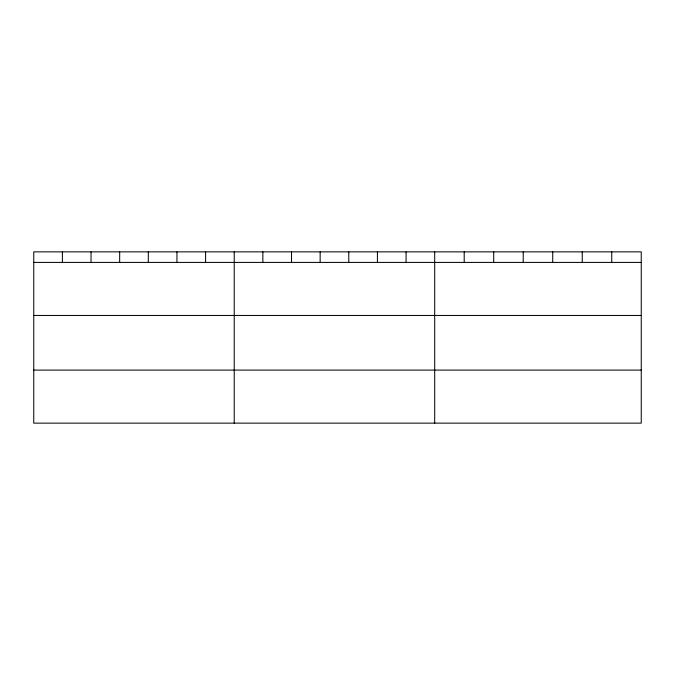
<?xml version="1.0" encoding="UTF-8"?>
<svg xmlns="http://www.w3.org/2000/svg" width="675" height="675" viewBox="0 0 675 675"><rect width="100%" height="100%" fill="white"/><g stroke="black" fill="none" stroke-linecap="round" stroke-linejoin="round"><path stroke-width="1.01" d="M641.25 262.415L641.25 423.132L33.75 423.132L33.75 251.868L641.25 251.868L641.25 262.415L33.75 262.415M33.75 315.453L641.25 315.453M33.75 370.094L641.25 370.094M611.744 251.868L611.744 262.415M582.238 251.868L582.238 262.415M552.732 251.868L552.732 262.415M523.218 251.868L523.218 262.415M493.712 251.868L493.712 262.415M464.206 251.868L464.206 262.415M434.7 251.868L434.7 423.132M406.063 251.868L406.063 262.415M377.418 251.868L377.418 262.415M348.781 251.868L348.781 262.415M320.144 251.868L320.144 262.415M291.507 251.868L291.507 262.415M262.862 251.868L262.862 262.415M234.225 251.868L234.225 423.132M205.588 251.868L205.588 262.415M176.943 251.868L176.943 262.415M148.306 251.868L148.306 262.415M119.669 251.868L119.669 262.415M91.032 251.868L91.032 262.415M62.387 251.868L62.387 262.415"/></g></svg>
